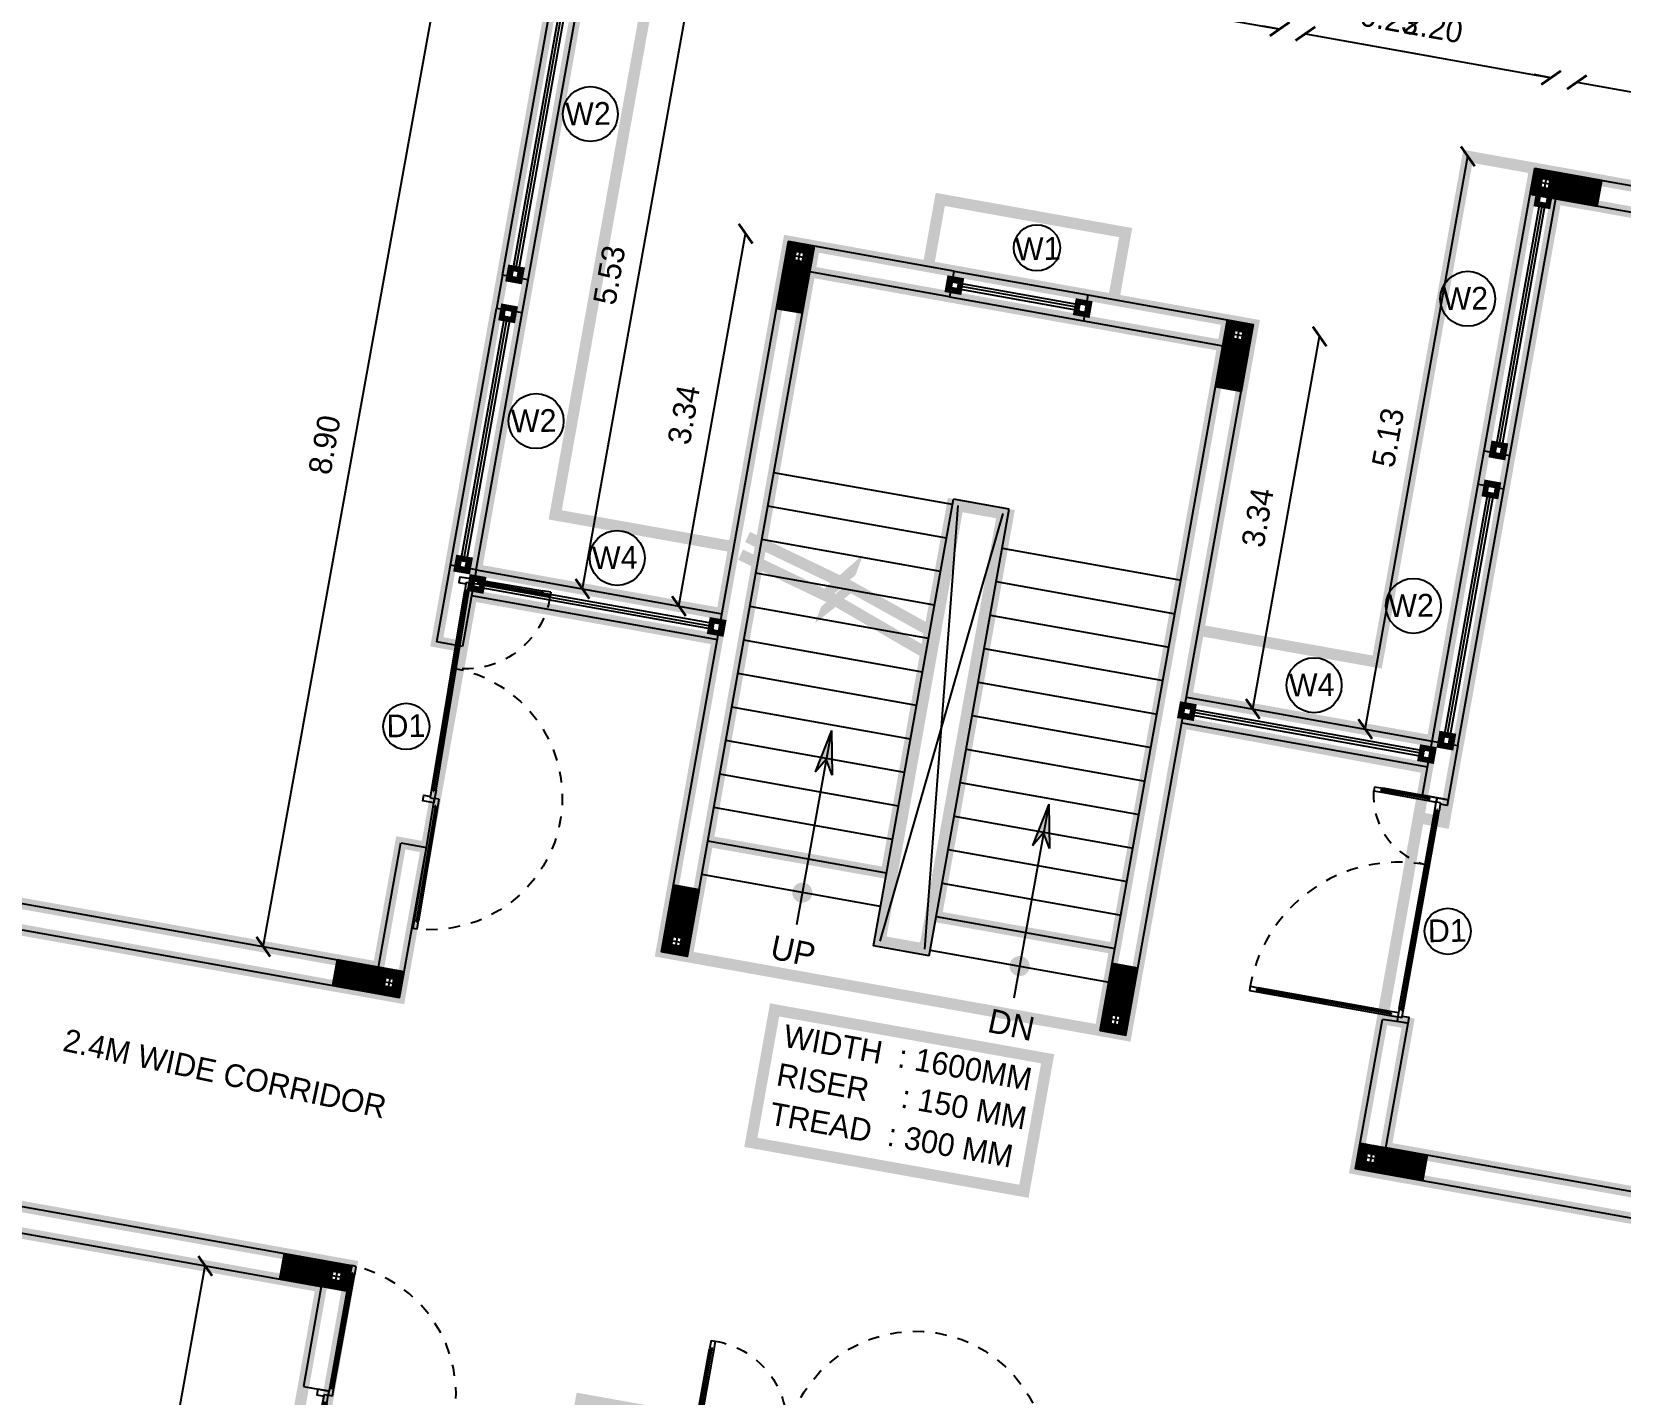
# Model space of a CAD drawing. Header units: metres. Extents: x 6101839 to 6102590, y -6659932 to -6659648.
# Drawn here: x 6102228.21 to 6102242.22, y -6659675.71 to -6659663.69 of the extents above; entities that cross this region are included whole.
import ezdxf

# ---------------------------------------------------------------- set-up
doc = ezdxf.new("R2010")
doc.units = ezdxf.units.M
doc.header["$LTSCALE"] = 500
doc.header["$MEASUREMENT"] = 0
doc.linetypes.add('DASHED2', pattern=[0.375, 0.25, -0.125])
doc.linetypes.add('HIDDEN', pattern=[0.375, 0.25, -0.125])
doc.layers.get('0').update_dxf_attribs({"linetype": 'CONTINUOUS'})
doc.layers.get('Defpoints').update_dxf_attribs({"linetype": 'CONTINUOUS'})
for name, color, linetype in [('above', 250, 'DASHED2'), ('Bldg', 44, 'CONTINUOUS'), ('BLK_1_FLR_1_BLT_UP_AREA', 26, 'CONTINUOUS'), ('BLK_1_FLR_1_BLT_UP_AREA_DEDUCT', 26, 'CONTINUOUS'), ('BLK_1_FLR_1_CARPET_AREA', 25, 'CONTINUOUS'), ('BLK_1_FLR_1_CHAJJA', 6, 'CONTINUOUS'), ('BLK_1_FLR_1_FIRESTAIR_1', 1, 'CONTINUOUS'), ('BLK_1_LVL_1_BLDG_FOOT_PRINT', 1, 'CONTINUOUS'), ('COL', 2, 'CONTINUOUS'), ('DIM', 205, 'CONTINUOUS'), ('DOOR', 252, 'CONTINUOUS'), ('DOORTEXT', 13, 'CONTINUOUS'), ('ED', 30, 'CONTINUOUS'), ('FURN1', 252, 'CONTINUOUS'), ('FURNITURE', 252, 'CONTINUOUS'), ('FURNITURES', 252, 'CONTINUOUS'), ('HATCH', 15, 'CONTINUOUS'), ('norms', 4, 'CONTINUOUS'), ('railing', 14, 'CONTINUOUS'), ('STEPS', 233, 'CONTINUOUS'), ('T E X T', 7, 'CONTINUOUS'), ('TEXT', 4, 'CONTINUOUS'), ('W-SCH', 205, 'CONTINUOUS'), ('wall', 125, 'CONTINUOUS'), ('wall1', 125, 'CONTINUOUS'), ('WIN', 252, 'CONTINUOUS'), ('WINDOWS', 252, 'CONTINUOUS')]:
    doc.layers.add(name, color=color, linetype=linetype)
doc.styles.add('GD', font='GOTHIC.TTF')
doc.styles.add('RM', font='GOTHIC.TTF')
doc.styles.add('S2', font='GOTHIC.TTF')
doc.styles.add('USA TEXT', font='GOTHIC.TTF')
doc.dimstyles.new('1-100-ED', dxfattribs={"dimtxt": 0.2, "dimasz": 0.15, "dimexe": 0.18, "dimexo": 0.0625, "dimgap": 0.15, "dimtad": 1, "dimzin": 0, "dimdsep": 46, "dimtxsty": 'USA TEXT', "dimblk": 'ARCHTICK', "dimcen": 0.1, "dimse1": 1, "dimse2": 1, "dimclrd": 256, "dimclrt": 256, "dimadec": 0, "dimazin": 0, "dimtfac": 1, "dimtofl": 0, "dimtmove": 0, "dimatfit": 3, "dimldrblk": 'ARCHTICK', "dimfxl": 0.18, "dimtolj": 1, "dimtzin": 0, "dimarcsym": 0})

# ---------------------------------------------------------------- blocks, each defined once
blk = doc.blocks.new('NEWCOL')
at = {"layer": 'HATCH'}
h = blk.add_hatch(dxfattribs=at)
h.set_pattern_fill('ANSI31', color=256, scale=3, angle=270, style=0)
h.set_pattern_definition([(315, (-629970.926, -258732.088), (6.73519209, 6.73519209), [])])
h.paths.add_polyline_path([(0, 115), (-115, 115), (-115, 0), (-37.5, 0), (-37.5, 37.5), (0, 37.5)])
h.paths.add_polyline_path([(115, 115), (0, 115), (0, 37.5), (37.5, 37.5), (37.5, 0), (115, 0)])
h.paths.add_polyline_path([(115, 0), (37.5, 0), (37.5, -37.5), (0, -37.5), (0, -485), (115, -485)])
h.paths.add_polyline_path([(0, -37.5), (-37.5, -37.5), (-37.5, 0), (-115, 0), (-115, -485), (0, -485)])
at = {"layer": 'COL'}
for p, q in [((-115, 0), (115, 0)), ((0, -485), (0, 115))]:
    blk.add_line(p, q, dxfattribs=at)
for points in [[(-115, -485), (115, -485), (115, 115), (-115, 115)], [(-37.5, -37.5), (37.5, -37.5), (37.5, 37.5), (-37.5, 37.5)]]:
    blk.add_lwpolyline(points, close=True, dxfattribs=at)
blk = doc.blocks.new('A$C62665808')
at = {"layer": 'FURNITURES', "color": 233}
for p, q in [((512, 100), (437, 100)), ((450, 62), (512, 62)), ((500, 78), (500, 84)), ((512, 84), (500, 84)), ((512, 78), (500, 78)), ((512, 84), (512, 100)), ((512, 62), (512, 78)), ((2288, 84), (2288, 100)), ((2288, 100), (2363, 100)), ((2288, 84), (2300, 84)), ((2288, 62), (2288, 78)), ((2288, 78), (2300, 78)), ((2350, 62), (2288, 62)), ((2300, 78), (2300, 84))]:
    blk.add_line(p, q, dxfattribs=at)
at = {"layer": 'FURNITURES', "color": 250}
for p, q in [((512, 100), (2288, 100)), ((512, 84), (2300, 84)), ((512, 78), (2300, 78)), ((512, 62), (2288, 62))]:
    blk.add_line(p, q, dxfattribs=at)
at = {"layer": 'FURNITURES', "color": 250, "linetype": 'HIDDEN', "ltscale": 0.5}
for centre, radius, start, end in [((437, 62), 1163, 359.9985, 178.1522), ((2350, 62), 750, 89.1025, 179.9987)]:
    blk.add_arc(centre, radius, start, end, dxfattribs=at)
at = {"layer": 'wall', "color": 7}
for p, q in [((2362, 812), (2362, 737)), ((2399, 812), (2362, 812)), ((2377, 737), (2362, 737)), ((2362, 737), (2363, 175)), ((2378, 175), (2377, 750)), ((2384, 750), (2377, 750)), ((2377, 737), (2377, 750)), ((2384, 175), (2384, 750)), ((2384, 737), (2384, 750)), ((2399, 737), (2384, 737)), ((2399, 812), (2399, 737)), ((2400, 175), (2399, 737)), ((2378, 175), (2363, 175)), ((2363, 175), (2363, 100)), ((2378, 175), (2378, 162)), ((2384, 162), (2378, 162)), ((2400, 175), (2384, 175)), ((2384, 175), (2384, 162)), ((2400, 100), (2400, 175)), ((-725, 137), (-650, 137)), ((-725, 137), (-725, 100)), ((-725, 100), (-650, 100)), ((363, 122), (-662, 122)), ((-662, 122), (-662, 116)), ((-650, 122), (-662, 122)), ((363, 116), (-662, 116)), ((-650, 116), (-662, 116)), ((-650, 137), (-650, 122)), ((363, 137), (-650, 137)), ((-650, 116), (-650, 100)), ((-650, 100), (363, 100)), ((437, 137), (363, 137)), ((363, 137), (363, 122)), ((363, 122), (375, 122)), ((363, 116), (363, 100)), ((363, 116), (375, 116)), ((363, 100), (437, 100)), ((375, 122), (375, 116)), ((437, 137), (437, 100)), ((437, 62), (437, 100)), ((437, 62), (450, 62)), ((2363, 62), (2350, 62)), ((2363, 62), (2363, 100)), ((2400, 100), (2363, 100))]:
    blk.add_line(p, q, dxfattribs=at)
for points in [[(437, 100), (400, 100), (400, 0), (450, 0), (450, 62)], [(2363, 100), (2400, 100), (2400, 0), (2350, 0), (2350, 62)]]:
    blk.add_lwpolyline(points, dxfattribs=at)
blk = doc.blocks.new('_ArchTick')
at = {"color": 0, "linetype": 'ByBlock', "const_width": 0.15}
blk.add_lwpolyline([(-0.5, -0.5), (0.5, 0.5)], dxfattribs=at)
blk = doc.blocks.new('*D958')
at = {"layer": 'Defpoints', "color": 0, "transparency": 16777216}
for p in [(6102229.737, -6659674.567), (6102230.761, -6659674.75), (6102229.349, -6659682.624)]:
    blk.add_point(p, dxfattribs=at)
at = {"layer": 'ED', "lineweight": -2, "transparency": 16777216}
blk.add_line((6102228.324, -6659682.441), (6102229.737, -6659674.567), dxfattribs=at)
at = {"layer": 'ED', "lineweight": -2, "transparency": 16777216, "xscale": 0.15, "yscale": 0.15, "zscale": 0.15}
for p, rotation in [((6102229.737, -6659674.567), 79.83176213729155), ((6102228.324, -6659682.441), 259.8317621372915)]:
    blk.add_blockref('_ArchTick', p, dxfattribs=dict(at, rotation=rotation))
at = {"layer": 'ED', "transparency": 16777216, "insert": (6102228.779, -6659678.458), "char_height": 0.2, "attachment_point": 5, "rotation": 79.8318, "style": 'USA TEXT'}
blk.add_mtext('\\A1;8.00', dxfattribs=at)
blk = doc.blocks.new('*D966')
at = {"layer": 'Defpoints', "color": 0, "transparency": 16777216}
for p in [(6102235.339, -6659662.97), (6102233.06, -6659663.214), (6102234.747, -6659666.276)]:
    blk.add_point(p, dxfattribs=at)
at = {"layer": 'ED', "lineweight": -2, "transparency": 16777216}
blk.add_line((6102233.173, -6659662.582), (6102235.339, -6659662.97), dxfattribs=at)
at = {"layer": 'ED', "lineweight": -2, "transparency": 16777216, "xscale": 0.15, "yscale": 0.15, "zscale": 0.15}
for p, rotation in [((6102233.173, -6659662.582), 169.8449604394148), ((6102235.339, -6659662.97), 349.8449604394148)]:
    blk.add_blockref('_ArchTick', p, dxfattribs=dict(at, rotation=rotation))
at = {"layer": 'ED', "transparency": 16777216, "insert": (6102234.301, -6659662.525), "char_height": 0.2, "attachment_point": 5, "rotation": 349.845, "style": 'USA TEXT'}
blk.add_mtext('\\A1;2.20', dxfattribs=at)
blk = doc.blocks.new('*D967')
at = {"layer": 'Defpoints', "color": 0, "transparency": 16777216}
for p in [(6102235.565, -6659663.011), (6102234.747, -6659666.276), (6102234.973, -6659666.316)]:
    blk.add_point(p, dxfattribs=at)
at = {"layer": 'ED', "lineweight": -2, "transparency": 16777216}
for p, q in [((6102235.339, -6659662.97), (6102235.191, -6659662.944)), ((6102235.565, -6659663.011), (6102236.668, -6659663.208))]:
    blk.add_line(p, q, dxfattribs=at)
at = {"layer": 'ED', "lineweight": -2, "transparency": 16777216, "xscale": 0.15, "yscale": 0.15, "zscale": 0.15}
for p, rotation in [((6102235.339, -6659662.97), 349.8449604394148), ((6102235.565, -6659663.011), 169.8449604394148)]:
    blk.add_blockref('_ArchTick', p, dxfattribs=dict(at, rotation=rotation))
at = {"layer": 'ED', "transparency": 16777216, "insert": (6102236.309, -6659662.885), "char_height": 0.2, "attachment_point": 5, "rotation": 349.845, "style": 'USA TEXT'}
blk.add_mtext('\\A1;0.23', dxfattribs=at)
blk = doc.blocks.new('*D968')
at = {"layer": 'Defpoints', "color": 0, "transparency": 16777216}
for p in [(6102239.207, -6659663.663), (6102234.973, -6659666.316), (6102238.602, -6659667.043)]:
    blk.add_point(p, dxfattribs=at)
at = {"layer": 'ED', "lineweight": -2, "transparency": 16777216}
blk.add_line((6102235.565, -6659663.011), (6102239.207, -6659663.663), dxfattribs=at)
at = {"layer": 'ED', "lineweight": -2, "transparency": 16777216, "xscale": 0.15, "yscale": 0.15, "zscale": 0.15}
for p, rotation in [((6102235.565, -6659663.011), 169.8449604394148), ((6102239.207, -6659663.663), 349.8449604394148)]:
    blk.add_blockref('_ArchTick', p, dxfattribs=dict(at, rotation=rotation))
at = {"layer": 'ED', "transparency": 16777216, "insert": (6102237.431, -6659663.086), "char_height": 0.2, "attachment_point": 5, "rotation": 349.845, "style": 'USA TEXT'}
blk.add_mtext('\\A1;3.70', dxfattribs=at)
blk = doc.blocks.new('*D969')
at = {"layer": 'Defpoints', "color": 0, "transparency": 16777216}
for p in [(6102239.433, -6659663.704), (6102238.602, -6659667.043), (6102238.828, -6659667.084)]:
    blk.add_point(p, dxfattribs=at)
at = {"layer": 'ED', "lineweight": -2, "transparency": 16777216}
for p, q in [((6102239.207, -6659663.663), (6102239.059, -6659663.637)), ((6102239.433, -6659663.704), (6102240.536, -6659663.901))]:
    blk.add_line(p, q, dxfattribs=at)
at = {"layer": 'ED', "lineweight": -2, "transparency": 16777216, "xscale": 0.15, "yscale": 0.15, "zscale": 0.15}
for p, rotation in [((6102239.207, -6659663.663), 349.8449604394148), ((6102239.433, -6659663.704), 169.8449604394148)]:
    blk.add_blockref('_ArchTick', p, dxfattribs=dict(at, rotation=rotation))
at = {"layer": 'ED', "transparency": 16777216, "insert": (6102240.177, -6659663.578), "char_height": 0.2, "attachment_point": 5, "rotation": 349.845, "style": 'USA TEXT'}
blk.add_mtext('\\A1;0.23', dxfattribs=at)
blk = doc.blocks.new('*D970')
at = {"layer": 'Defpoints', "color": 0, "transparency": 16777216}
for p in [(6102241.599, -6659664.092), (6102238.828, -6659667.084), (6102240.994, -6659667.471)]:
    blk.add_point(p, dxfattribs=at)
at = {"layer": 'ED', "lineweight": -2, "transparency": 16777216}
blk.add_line((6102239.433, -6659663.704), (6102241.599, -6659664.092), dxfattribs=at)
at = {"layer": 'ED', "lineweight": -2, "transparency": 16777216, "xscale": 0.15, "yscale": 0.15, "zscale": 0.15}
for p, rotation in [((6102239.433, -6659663.704), 169.8449604394148), ((6102241.599, -6659664.092), 349.8449604394148)]:
    blk.add_blockref('_ArchTick', p, dxfattribs=dict(at, rotation=rotation))
at = {"layer": 'ED', "transparency": 16777216, "insert": (6102240.561, -6659663.647), "char_height": 0.2, "attachment_point": 5, "rotation": 349.845, "style": 'USA TEXT'}
blk.add_mtext('\\A1;2.20', dxfattribs=at)
blk = doc.blocks.new('*D971')
at = {"layer": 'Defpoints', "color": 0, "transparency": 16777216}
for p in [(6102241.826, -6659664.132), (6102240.994, -6659667.471), (6102241.22, -6659667.512)]:
    blk.add_point(p, dxfattribs=at)
at = {"layer": 'ED', "lineweight": -2, "transparency": 16777216}
for p, q in [((6102241.599, -6659664.092), (6102241.451, -6659664.065)), ((6102241.826, -6659664.132), (6102242.928, -6659664.33))]:
    blk.add_line(p, q, dxfattribs=at)
at = {"layer": 'ED', "lineweight": -2, "transparency": 16777216, "xscale": 0.15, "yscale": 0.15, "zscale": 0.15}
for p, rotation in [((6102241.599, -6659664.092), 349.8449604394148), ((6102241.826, -6659664.132), 169.8449604394148)]:
    blk.add_blockref('_ArchTick', p, dxfattribs=dict(at, rotation=rotation))
at = {"layer": 'ED', "transparency": 16777216, "insert": (6102242.57, -6659664.006), "char_height": 0.2, "attachment_point": 5, "rotation": 349.845, "style": 'USA TEXT'}
blk.add_mtext('\\A1;0.23', dxfattribs=at)
blk = doc.blocks.new('*D972')
at = {"layer": 'Defpoints', "color": 0, "transparency": 16777216}
for p in [(6102251.442, -6659665.855), (6102241.22, -6659667.512), (6102250.893, -6659668.922)]:
    blk.add_point(p, dxfattribs=at)
at = {"layer": 'ED', "lineweight": -2, "transparency": 16777216}
blk.add_line((6102241.826, -6659664.132), (6102251.442, -6659665.855), dxfattribs=at)
at = {"layer": 'ED', "lineweight": -2, "transparency": 16777216, "xscale": 0.15, "yscale": 0.15, "zscale": 0.15}
for p, rotation in [((6102241.826, -6659664.132), 169.8449604394148), ((6102251.442, -6659665.855), 349.8449604394148)]:
    blk.add_blockref('_ArchTick', p, dxfattribs=dict(at, rotation=rotation))
at = {"layer": 'ED', "transparency": 16777216, "insert": (6102246.679, -6659664.742), "char_height": 0.2, "attachment_point": 5, "rotation": 349.845, "style": 'USA TEXT'}
blk.add_mtext('\\A1;9.77', dxfattribs=at)
blk = doc.blocks.new('*D976')
at = {"layer": 'Defpoints', "color": 0, "transparency": 16777216}
for p in [(6102233.292, -6659661.918), (6102241.759, -6659663.201), (6102241.412, -6659665.136)]:
    blk.add_point(p, dxfattribs=at)
at = {"layer": 'ED', "lineweight": -2, "transparency": 16777216}
blk.add_line((6102233.333, -6659661.691), (6102241.759, -6659663.201), dxfattribs=at)
at = {"layer": 'ED', "lineweight": -2, "transparency": 16777216, "xscale": 0.15, "yscale": 0.15, "zscale": 0.15}
for p, rotation in [((6102233.333, -6659661.691), 169.8419774872179), ((6102241.759, -6659663.201), 349.8419774872179)]:
    blk.add_blockref('_ArchTick', p, dxfattribs=dict(at, rotation=rotation))
at = {"layer": 'ED', "transparency": 16777216, "insert": (6102237.591, -6659662.195), "char_height": 0.2, "attachment_point": 5, "rotation": 349.842, "style": 'USA TEXT'}
blk.add_mtext('\\A1;8.56', dxfattribs=at)
blk = doc.blocks.new('*D977')
at = {"layer": 'Defpoints', "color": 0, "transparency": 16777216}
for p in [(6102241.412, -6659665.136), (6102261.671, -6659666.769), (6102261.312, -6659668.773)]:
    blk.add_point(p, dxfattribs=at)
at = {"layer": 'ED', "lineweight": -2, "transparency": 16777216}
blk.add_line((6102241.759, -6659663.201), (6102261.671, -6659666.769), dxfattribs=at)
at = {"layer": 'ED', "lineweight": -2, "transparency": 16777216, "xscale": 0.15, "yscale": 0.15, "zscale": 0.15}
for p, rotation in [((6102241.759, -6659663.201), 169.8419774872179), ((6102261.671, -6659666.769), 349.8419774872179)]:
    blk.add_blockref('_ArchTick', p, dxfattribs=dict(at, rotation=rotation))
at = {"layer": 'ED', "transparency": 16777216, "insert": (6102251.76, -6659664.734), "char_height": 0.2, "attachment_point": 5, "rotation": 349.842, "style": 'USA TEXT'}
blk.add_mtext('\\A1;20.23', dxfattribs=at)
blk = doc.blocks.new('*D978')
at = {"layer": 'Defpoints', "color": 0, "transparency": 16777216}
for p in [(6102202.499, -6659658.208), (6102261.775, -6659666.295), (6102261.246, -6659669.137)]:
    blk.add_point(p, dxfattribs=at)
at = {"layer": 'ED', "lineweight": -2, "transparency": 16777216}
blk.add_line((6102203.028, -6659655.366), (6102261.775, -6659666.295), dxfattribs=at)
at = {"layer": 'ED', "lineweight": -2, "transparency": 16777216, "xscale": 0.15, "yscale": 0.15, "zscale": 0.15}
for p, rotation in [((6102203.028, -6659655.366), 169.4613717864277), ((6102261.775, -6659666.295), 349.4613717864278)]:
    blk.add_blockref('_ArchTick', p, dxfattribs=dict(at, rotation=rotation))
at = {"layer": 'ED', "transparency": 16777216, "insert": (6102232.448, -6659660.579), "char_height": 0.2, "attachment_point": 5, "rotation": 349.4614, "style": 'USA TEXT'}
blk.add_mtext('\\A1;59.76', dxfattribs=at)
blk = doc.blocks.new('*D985')
at = {"layer": 'Defpoints', "color": 0, "transparency": 16777216}
for p in [(6102234.5, -6659665.467), (6102234.879, -6659665.535), (6102234.291, -6659668.818)]:
    blk.add_point(p, dxfattribs=at)
at = {"layer": 'ED', "lineweight": -2, "transparency": 16777216}
blk.add_line((6102233.912, -6659668.75), (6102234.5, -6659665.467), dxfattribs=at)
at = {"layer": 'ED', "lineweight": -2, "transparency": 16777216, "xscale": 0.15, "yscale": 0.15, "zscale": 0.15}
for p, rotation in [((6102234.5, -6659665.467), 79.84493556100955), ((6102233.912, -6659668.75), 259.8449355610095)]:
    blk.add_blockref('_ArchTick', p, dxfattribs=dict(at, rotation=rotation))
at = {"layer": 'ED', "transparency": 16777216, "insert": (6102233.955, -6659667.064), "char_height": 0.2, "attachment_point": 5, "rotation": 79.8449, "style": 'USA TEXT'}
blk.add_mtext('\\A1;3.34', dxfattribs=at)
blk = doc.blocks.new('*D986')
at = {"layer": 'Defpoints', "color": 0, "transparency": 16777216}
for p in [(6102233.101, -6659662.988), (6102234.037, -6659663.156), (6102232.125, -6659668.431)]:
    blk.add_point(p, dxfattribs=at)
at = {"layer": 'ED', "lineweight": -2, "transparency": 16777216}
blk.add_line((6102233.062, -6659668.598), (6102234.037, -6659663.156), dxfattribs=at)
at = {"layer": 'ED', "lineweight": -2, "transparency": 16777216, "xscale": 0.15, "yscale": 0.15, "zscale": 0.15}
for p, rotation in [((6102234.037, -6659663.156), 79.84072084812176), ((6102233.062, -6659668.598), 259.8407208481217)]:
    blk.add_blockref('_ArchTick', p, dxfattribs=dict(at, rotation=rotation))
at = {"layer": 'ED', "transparency": 16777216, "insert": (6102233.299, -6659665.832), "char_height": 0.2, "attachment_point": 5, "rotation": 79.8407, "style": 'USA TEXT'}
blk.add_mtext('\\A1;5.53', dxfattribs=at)
blk = doc.blocks.new('DN')
at = {"layer": 'FURNITURES', "color": 250}
for p, q in [((-73, 132), (319, 1863)), ((-57, 128), (337, 1872)), ((-51, 127), (343, 1870)), ((-36, 123), (356, 1855))]:
    blk.add_line(p, q, dxfattribs=at)
at = {"layer": 'FURNITURES', "color": 233}
for p, q in [((319, 1863), (336, 1936)), ((334, 1860), (319, 1863)), ((334, 1860), (337, 1872)), ((343, 1870), (337, 1872)), ((340, 1858), (343, 1870)), ((356, 1855), (340, 1858)), ((369, 1916), (356, 1855)), ((-73, 132), (-89, 59)), ((-57, 128), (-73, 132)), ((-57, 128), (-60, 116)), ((-54, 115), (-60, 116)), ((-51, 127), (-54, 115)), ((-36, 123), (-51, 127)), ((-50, 63), (-36, 123))]:
    blk.add_line(p, q, dxfattribs=at)
at = {"layer": 'FURNITURES', "color": 250, "linetype": 'HIDDEN', "ltscale": 0.5}
for centre, radius, start, end in [((414, 1987), 630, 173.3491, 254.7297), ((-81, 94), 1329, 77.25, 168.8256)]:
    blk.add_arc(centre, radius, start, end, dxfattribs=at)
at = {"layer": 'wall', "color": 7}
for p, q in [((-203, 2096), (-211, 2060)), ((-211, 2060), (-139, 2044)), ((-203, 2096), (-130, 2080)), ((-146, 2068), (-147, 2061)), ((266, 1968), (-147, 2061)), ((-135, 2059), (-147, 2061)), ((267, 1974), (-146, 2068)), ((-134, 2065), (-146, 2068)), ((-135, 2059), (-139, 2044)), ((-139, 2044), (263, 1953)), ((-130, 2080), (-134, 2065)), ((271, 1989), (-130, 2080)), ((266, 1968), (263, 1953)), ((266, 1968), (278, 1965)), ((271, 1989), (267, 1974)), ((267, 1974), (280, 1971)), ((344, 1973), (271, 1989)), ((280, 1971), (278, 1965)), ((344, 1973), (336, 1936)), ((263, 1953), (336, 1936)), ((372, 1928), (336, 1936)), ((372, 1928), (369, 1916)), ((-1377, 388), (-1385, 352)), ((-1385, 352), (-1314, 336)), ((-1377, 388), (-1306, 371)), ((-1321, 359), (-1322, 353)), ((-157, 90), (-1322, 353)), ((-1311, 351), (-1322, 353)), ((-156, 96), (-1321, 359)), ((-1309, 357), (-1321, 359)), ((-1311, 351), (-1314, 336)), ((-1314, 336), (-160, 75)), ((-1306, 371), (-1309, 357)), ((-152, 110), (-1306, 371)), ((-157, 90), (-160, 75)), ((-160, 75), (-89, 59)), ((-157, 90), (-145, 87)), ((-152, 110), (-156, 96)), ((-156, 96), (-144, 93)), ((-81, 94), (-152, 110)), ((-144, 93), (-145, 87)), ((-81, 94), (-89, 59)), ((-53, 50), (-89, 59)), ((-53, 50), (-50, 63))]:
    blk.add_line(p, q, dxfattribs=at)
for points in [[(336, 1936), (344, 1973), (441, 1951), (430, 1902), (369, 1916)], [(-89, 59), (-97, 22), (0, 0), (11, 49), (-50, 63)]]:
    blk.add_lwpolyline(points, dxfattribs=at)
blk = doc.blocks.new('*D994')
at = {"layer": 'Defpoints', "color": 0, "transparency": 16777216}
for p in [(6102231.827, -6659662.994), (6102231.831, -6659662.995), (6102230.245, -6659671.752)]:
    blk.add_point(p, dxfattribs=at)
at = {"layer": 'ED', "lineweight": -2, "transparency": 16777216}
blk.add_line((6102230.249, -6659671.753), (6102231.831, -6659662.995), dxfattribs=at)
at = {"layer": 'ED', "lineweight": -2, "transparency": 16777216, "xscale": 0.15, "yscale": 0.15, "zscale": 0.15}
for p, rotation in [((6102231.831, -6659662.995), 79.76185710597547), ((6102230.249, -6659671.753), 259.7618571059755)]:
    blk.add_blockref('_ArchTick', p, dxfattribs=dict(at, rotation=rotation))
at = {"layer": 'ED', "transparency": 16777216, "insert": (6102230.789, -6659667.328), "char_height": 0.2, "attachment_point": 5, "rotation": 79.7619, "style": 'USA TEXT'}
blk.add_mtext('\\A1;8.90', dxfattribs=at)
blk = doc.blocks.new('*D1235')
at = {"layer": 'Defpoints', "color": 0, "transparency": 16777216}
for p in [(6102238.974, -6659666.268), (6102239.559, -6659666.373), (6102238.386, -6659669.552)]:
    blk.add_point(p, dxfattribs=at)
at = {"layer": 'ED', "lineweight": -2, "transparency": 16777216}
blk.add_line((6102238.97, -6659669.656), (6102239.559, -6659666.373), dxfattribs=at)
at = {"layer": 'ED', "lineweight": -2, "transparency": 16777216, "xscale": 0.15, "yscale": 0.15, "zscale": 0.15}
for p, rotation in [((6102239.559, -6659666.373), 79.84452419078909), ((6102238.97, -6659669.656), 259.8445241907891)]:
    blk.add_blockref('_ArchTick', p, dxfattribs=dict(at, rotation=rotation))
at = {"layer": 'ED', "transparency": 16777216, "insert": (6102239.013, -6659667.97), "char_height": 0.2, "attachment_point": 5, "rotation": 79.8445, "style": 'USA TEXT'}
blk.add_mtext('\\A1;3.34', dxfattribs=at)
blk = doc.blocks.new('*D1236')
at = {"layer": 'Defpoints', "color": 0, "transparency": 16777216}
for p in [(6102240.865, -6659664.785), (6102241.456, -6659664.891), (6102240.552, -6659669.94)]:
    blk.add_point(p, dxfattribs=at)
at = {"layer": 'ED', "lineweight": -2, "transparency": 16777216}
blk.add_line((6102239.961, -6659669.834), (6102240.865, -6659664.785), dxfattribs=at)
at = {"layer": 'ED', "lineweight": -2, "transparency": 16777216, "xscale": 0.15, "yscale": 0.15, "zscale": 0.15}
for p, rotation in [((6102240.865, -6659664.785), 79.84758086717491), ((6102239.961, -6659669.834), 259.8475808671749)]:
    blk.add_blockref('_ArchTick', p, dxfattribs=dict(at, rotation=rotation))
at = {"layer": 'ED', "transparency": 16777216, "insert": (6102240.162, -6659667.265), "char_height": 0.2, "attachment_point": 5, "rotation": 79.8476, "style": 'USA TEXT'}
blk.add_mtext('\\A1;5.13', dxfattribs=at)

msp = doc.modelspace()

# ---------------------------------------------------------------- hatches: boundary and pattern name
at = {"layer": 'DIM'}
h = msp.add_hatch(color=256, dxfattribs=at)
h.paths.add_polyline_path([(6102235.26067, -6659670.13393), (6102235.22047, -6659670.12668), (6102235.2626, -6659670.23958)])
h.paths.add_polyline_path([(6102235.25592, -6659669.87339), (6102235.25091, -6659669.87249), (6102235.21008, -6659670.09883), (6102235.22047, -6659670.12668), (6102235.26067, -6659670.13393)])
h.paths.add_polyline_path([(6102235.25091, -6659669.87249), (6102235.24589, -6659669.87158), (6102235.15042, -6659670.11404), (6102235.19062, -6659670.12129), (6102235.21008, -6659670.09883)])
h.paths.add_polyline_path([(6102235.24589, -6659669.87158), (6102235.25091, -6659669.87249), (6102235.25544, -6659669.84734)])
h.paths.add_polyline_path([(6102235.25544, -6659669.84734), (6102235.25091, -6659669.87249), (6102235.25592, -6659669.87339)])
h.paths.add_polyline_path([(6102235.1117, -6659670.21236), (6102235.19062, -6659670.12129), (6102235.15042, -6659670.11404)])
h = msp.add_hatch(color=256, dxfattribs=at)
h.paths.add_polyline_path([(6102237.17608, -6659670.78184), (6102237.13588, -6659670.77459), (6102237.17801, -6659670.88749)])
h.paths.add_polyline_path([(6102237.17132, -6659670.5213), (6102237.16631, -6659670.5204), (6102237.12549, -6659670.74675), (6102237.13588, -6659670.77459), (6102237.17608, -6659670.78184)])
h.paths.add_polyline_path([(6102237.16631, -6659670.5204), (6102237.1613, -6659670.5195), (6102237.06583, -6659670.76196), (6102237.10603, -6659670.76921), (6102237.12549, -6659670.74675)])
h.paths.add_polyline_path([(6102237.1613, -6659670.5195), (6102237.16631, -6659670.5204), (6102237.17085, -6659670.49525)])
h.paths.add_polyline_path([(6102237.17085, -6659670.49525), (6102237.16631, -6659670.5204), (6102237.17132, -6659670.5213)])
h.paths.add_polyline_path([(6102237.02711, -6659670.86028), (6102237.10603, -6659670.76921), (6102237.06583, -6659670.76196)])

# ---------------------------------------------------------------- linework, layer by layer
at = {"layer": 'above', "const_width": 0.1}
for points in [[(6102233.10039, -6659662.98807), (6102233.69084, -6659663.09385), (6102232.82169, -6659667.94593), (6102234.39659, -6659668.22803)], [(6102241.45579, -6659664.89105), (6102240.86534, -6659664.7853), (6102240.06682, -6659669.24367), (6102238.49191, -6659668.96158)], [(6102236.10961, -6659665.75545), (6102236.2154, -6659665.16485), (6102237.84941, -6659665.45754), (6102237.74362, -6659666.04803)]]:
    msp.add_lwpolyline(points, dxfattribs=at)
at = {"layer": 'Bldg', "linetype": 'ByBlock'}
for p, q in [((6102235.62618, -6659671.74398), (6102236.33144, -6659667.80665)), ((6102236.8236, -6659667.8948), (6102236.33144, -6659667.80665)), ((6102236.11835, -6659671.83214), (6102236.8236, -6659667.8948)), ((6102236.11835, -6659671.83214), (6102235.62618, -6659671.74398))]:
    msp.add_line(p, q, dxfattribs=at)
at = {"layer": 'BLK_1_FLR_1_BLT_UP_AREA', "color": 26, "linetype": 'Continuous', "const_width": 0.1}
msp.add_lwpolyline([(6102202.62073, -6659657.52859), (6102211.02201, -6659659.03341), (6102210.04756, -6659664.47571), (6102212.21256, -6659664.86453), (6102213.18731, -6659659.42133), (6102233.10056, -6659662.9881), (6102232.12535, -6659668.43026), (6102234.29112, -6659668.81819), (6102234.87921, -6659665.53502), (6102238.97405, -6659666.26849), (6102238.38619, -6659669.55169), (6102240.55172, -6659669.93958), (6102241.45579, -6659664.89105), (6102261.36883, -6659668.45788), (6102260.25494, -6659674.67662), (6102263.34431, -6659674.67662)], dxfattribs=at)
at = {"layer": 'BLK_1_FLR_1_BLT_UP_AREA_DEDUCT', "color": 26, "linetype": 'Continuous', "const_width": 0.1}
msp.add_lwpolyline([(6102236.37184, -6659667.86468), (6102236.76557, -6659667.9352), (6102236.07795, -6659671.77411), (6102235.68421, -6659671.70358)], close=True, dxfattribs=at)
at = {"layer": 'BLK_1_FLR_1_CARPET_AREA', "color": 15, "const_width": 0.1}
for points in [[(6102231.26426, -6659671.93457), (6102225.35827, -6659670.87669), (6102225.71089, -6659668.90802), (6102225.93729, -6659668.94858), (6102225.97784, -6659668.72218), (6102222.04049, -6659668.01692), (6102223.2165, -6659661.45142), (6102232.83343, -6659663.17452), (6102231.77849, -6659669.06528), (6102232.00489, -6659669.10584), (6102231.68724, -6659670.87759), (6102231.46085, -6659670.83704)], [(6102240.14292, -6659673.52491), (6102246.04891, -6659674.58279), (6102246.40154, -6659672.61412), (6102246.17514, -6659672.57357), (6102246.2157, -6659672.34717), (6102250.15305, -6659673.05242), (6102251.25855, -6659666.8805), (6102241.64144, -6659665.15842), (6102240.6566, -6659670.65552), (6102240.4302, -6659670.61497), (6102240.11312, -6659672.38683), (6102240.33951, -6659672.42738)], [(6102229.3495, -6659682.62444), (6102219.73255, -6659680.90186), (6102220.74988, -6659675.22225), (6102224.68722, -6659675.9275), (6102224.72777, -6659675.70111), (6102224.50139, -6659675.66056), (6102224.85401, -6659673.69189), (6102230.76, -6659674.74977), (6102230.52815, -6659676.04416), (6102230.7544, -6659676.08471), (6102230.43704, -6659677.85649), (6102230.21086, -6659677.81598)]]:
    msp.add_lwpolyline(points, close=True, dxfattribs=at)
for points in [[(6102225.3177, -6659671.10309), (6102231.45009, -6659672.20152), (6102232.08493, -6659668.65669), (6102234.2506, -6659669.04446), (6102233.75722, -6659671.79887), (6102233.98362, -6659671.83942), (6102235.06566, -6659665.8021), (6102238.70708, -6659666.45434), (6102237.62566, -6659672.49178), (6102237.85207, -6659672.53234), (6102238.3454, -6659669.77806), (6102240.50889, -6659670.1789), (6102239.87599, -6659673.71076), (6102246.00838, -6659674.80919), (6102246.38687, -6659672.61149), (6102248.17336, -6659672.93149), (6102247.78018, -6659675.12655), (6102251.88487, -6659675.86178), (6102252.27804, -6659673.66671), (6102254.04985, -6659673.98408), (6102253.65667, -6659676.17914)], [(6102230.40383, -6659678.04497), (6102231.02734, -6659674.56399), (6102224.89455, -6659673.46549)], [(6102234.06974, -6659675.92484), (6102233.05087, -6659675.74234), (6102232.56898, -6659678.43268)]]:
    msp.add_lwpolyline(points, dxfattribs=at)
at = {"layer": 'BLK_1_FLR_1_CHAJJA', "linetype": 'Continuous', "const_width": 0.1}
for points in [[(6102234.39683, -6659668.22808), (6102232.82168, -6659667.94595), (6102233.69084, -6659663.09386), (6102233.10057, -6659662.98808), (6102232.12611, -6659668.43041), (6102234.29112, -6659668.8182)], [(6102238.49165, -6659668.96155), (6102240.06682, -6659669.24367), (6102240.8653, -6659664.78531), (6102241.4558, -6659664.89105), (6102240.55152, -6659669.93954), (6102238.38619, -6659669.55169)], [(6102236.10963, -6659665.75538), (6102236.2154, -6659665.16487), (6102237.84941, -6659665.45755), (6102237.74362, -6659666.04805)]]:
    msp.add_lwpolyline(points, close=True, dxfattribs=at)
at = {"layer": 'BLK_1_FLR_1_FIRESTAIR_1', "linetype": 'Continuous', "const_width": 0.1}
msp.add_lwpolyline([(6102234.1665, -6659670.82215), (6102235.74082, -6659671.10416), (6102236.32244, -6659667.85585), (6102236.8145, -6659667.94398), (6102236.18006, -6659671.48762), (6102237.7556, -6659671.76984), (6102238.74701, -6659666.22971), (6102235.10559, -6659665.57747)], close=True, dxfattribs=at)
at = {"layer": 'BLK_1_LVL_1_BLDG_FOOT_PRINT', "ltscale": 400, "const_width": 0.1}
msp.add_lwpolyline([(6102213.18731, -6659659.42322), (6102233.10056, -6659662.99), (6102232.12535, -6659668.43215), (6102234.29112, -6659668.82008), (6102234.87921, -6659665.53692), (6102238.97405, -6659666.27038), (6102238.38619, -6659669.55358), (6102240.55172, -6659669.94147), (6102241.45579, -6659664.89294), (6102261.36883, -6659668.45977), (6102260.25494, -6659674.67851), (6102263.34431, -6659674.67851)], dxfattribs=at)
at = {"layer": 'DIM', "const_width": 0.1}
for points in [[(6102234.96179, -6659671.26934, 1), (6102235.03724, -6659671.28294, 1)], [(6102236.8772, -6659671.91725, 1), (6102236.95265, -6659671.93086, 1)]]:
    msp.add_lwpolyline(points, format="xyb", close=True, dxfattribs=at)
at = {"layer": 'DOOR', "linetype": 'ByBlock'}
for p, q in [((6102235.25542, -6659669.84733), (6102234.94868, -6659671.55983)), ((6102235.25542, -6659669.84733), (6102235.11168, -6659670.21236)), ((6102235.25542, -6659669.84733), (6102235.26258, -6659670.23958)), ((6102235.11168, -6659670.21236), (6102235.21006, -6659670.09883)), ((6102235.26258, -6659670.23958), (6102235.21006, -6659670.09883)), ((6102237.17082, -6659670.49524), (6102236.86408, -6659672.20775)), ((6102237.17082, -6659670.49524), (6102237.02709, -6659670.86027)), ((6102237.17082, -6659670.49524), (6102237.17799, -6659670.88749)), ((6102237.02709, -6659670.86027), (6102237.12547, -6659670.74674)), ((6102237.17799, -6659670.88749), (6102237.12547, -6659670.74674))]:
    msp.add_line(p, q, dxfattribs=at)
at = {"layer": 'FURN1', "const_width": 0.1}
for points in [[(6102241.51058, -6659665.13526), (6102241.50176, -6659665.18448), (6102241.55098, -6659665.19329), (6102241.55979, -6659665.14408)], [(6102241.51068, -6659665.13465), (6102241.50187, -6659665.18386), (6102241.55109, -6659665.19268), (6102241.5599, -6659665.14346)], [(6102232.48809, -6659665.85548), (6102232.49691, -6659665.80626), (6102232.44769, -6659665.79744), (6102232.43888, -6659665.84666)], [(6102232.4882, -6659665.85486), (6102232.49702, -6659665.80565), (6102232.4478, -6659665.79683), (6102232.43899, -6659665.84604)], [(6102236.3189, -6659665.89156), (6102236.36812, -6659665.90037), (6102236.3593, -6659665.94959), (6102236.31009, -6659665.94077)], [(6102236.31951, -6659665.89167), (6102236.36873, -6659665.90048), (6102236.35992, -6659665.9497), (6102236.3107, -6659665.94088)], [(6102232.43543, -6659666.14942), (6102232.42661, -6659666.19864), (6102232.3774, -6659666.18982), (6102232.38621, -6659666.1406)], [(6102232.43554, -6659666.14881), (6102232.42672, -6659666.19802), (6102232.37751, -6659666.18921), (6102232.38633, -6659666.13999)], [(6102237.4995, -6659666.10295), (6102237.45028, -6659666.09414), (6102237.44147, -6659666.14336), (6102237.49068, -6659666.15217)], [(6102237.50011, -6659666.10306), (6102237.4509, -6659666.09425), (6102237.44208, -6659666.14346), (6102237.4913, -6659666.15228)], [(6102241.10536, -6659667.39836), (6102241.11417, -6659667.34914), (6102241.16339, -6659667.35795), (6102241.15458, -6659667.40717)], [(6102241.10547, -6659667.39774), (6102241.11428, -6659667.34853), (6102241.1635, -6659667.35734), (6102241.15469, -6659667.40656)], [(6102241.05267, -6659667.69293), (6102241.04386, -6659667.74215), (6102241.09308, -6659667.75096), (6102241.10189, -6659667.70175)], [(6102241.05278, -6659667.69232), (6102241.04397, -6659667.74153), (6102241.09318, -6659667.75035), (6102241.102, -6659667.70113)], [(6102232.02981, -6659668.41314), (6102232.03863, -6659668.36392), (6102231.98941, -6659668.3551), (6102231.9806, -6659668.40432)], [(6102232.02992, -6659668.41252), (6102232.03874, -6659668.36331), (6102231.98952, -6659668.35449), (6102231.9807, -6659668.40371)], [(6102232.10825, -6659668.5258), (6102232.15746, -6659668.53461), (6102232.14865, -6659668.58383), (6102232.09943, -6659668.57502)], [(6102232.10886, -6659668.52591), (6102232.15808, -6659668.53473), (6102232.14926, -6659668.58394), (6102232.10005, -6659668.57513)], [(6102234.27343, -6659668.91348), (6102234.22421, -6659668.90467), (6102234.2154, -6659668.95389), (6102234.26461, -6659668.9627)], [(6102234.27404, -6659668.91359), (6102234.22482, -6659668.90478), (6102234.21601, -6659668.95399), (6102234.26523, -6659668.96281)], [(6102238.36871, -6659669.64717), (6102238.41793, -6659669.65598), (6102238.40912, -6659669.7052), (6102238.3599, -6659669.69639)], [(6102238.36933, -6659669.64728), (6102238.41854, -6659669.65609), (6102238.40973, -6659669.70531), (6102238.36051, -6659669.6965)], [(6102240.64727, -6659669.95669), (6102240.65608, -6659669.90747), (6102240.7053, -6659669.91628), (6102240.69649, -6659669.9655)], [(6102240.64738, -6659669.95607), (6102240.65619, -6659669.90686), (6102240.70541, -6659669.91567), (6102240.6966, -6659669.96489)], [(6102240.53389, -6659670.03485), (6102240.48468, -6659670.02604), (6102240.47586, -6659670.07525), (6102240.52508, -6659670.08407)], [(6102240.53451, -6659670.03496), (6102240.48529, -6659670.02614), (6102240.47648, -6659670.07536), (6102240.5257, -6659670.08417)]]:
    msp.add_lwpolyline(points, close=True, dxfattribs=at)
at = {"layer": 'FURNITURE', "linetype": 'ByBlock', "ltscale": 0.2}
for p, q in [((6102232.43899, -6659665.84604), (6102232.90619, -6659663.23848)), ((6102232.4882, -6659665.85486), (6102232.95552, -6659663.24669)), ((6102241.10547, -6659667.39774), (6102241.50187, -6659665.18386)), ((6102241.15469, -6659667.40656), (6102241.55098, -6659665.19329)), ((6102236.3107, -6659665.94088), (6102237.44147, -6659666.14336)), ((6102236.31951, -6659665.89167), (6102237.4509, -6659666.09425)), ((6102231.9807, -6659668.40371), (6102232.37739, -6659666.18982)), ((6102232.02992, -6659668.41252), (6102232.42672, -6659666.19802)), ((6102240.64738, -6659669.95607), (6102241.04397, -6659667.74153)), ((6102240.6966, -6659669.96489), (6102241.09308, -6659667.75096)), ((6102232.10005, -6659668.57513), (6102234.2154, -6659668.95389)), ((6102232.10886, -6659668.52591), (6102234.22482, -6659668.90478)), ((6102238.36051, -6659669.6965), (6102240.47586, -6659670.07526)), ((6102238.36933, -6659669.64728), (6102240.48529, -6659670.02614))]:
    msp.add_line(p, q, dxfattribs=at)
at = {"layer": 'FURNITURE', "color": 4, "linetype": 'ByBlock', "ltscale": 0.2}
for p, q in [((6102232.47241, -6659665.80124), (6102232.93091, -6659663.24228)), ((6102241.13889, -6659667.35293), (6102241.52649, -6659665.18827)), ((6102236.36432, -6659665.92509), (6102237.44649, -6659666.11886)), ((6102232.01413, -6659668.3589), (6102232.40211, -6659666.19361)), ((6102240.6808, -6659669.91126), (6102241.06858, -6659667.74594)), ((6102232.15367, -6659668.55934), (6102234.22042, -6659668.92939)), ((6102238.41414, -6659669.6807), (6102240.48088, -6659670.05076))]:
    msp.add_line(p, q, dxfattribs=at)
at = {"layer": 'norms', "const_width": 0.1}
msp.add_lwpolyline([(6102233.98362, -6659671.83942), (6102235.06566, -6659665.8021), (6102238.7071, -6659666.45434), (6102237.62566, -6659672.49178)], close=True, dxfattribs=at)
at = {"layer": 'railing', "linetype": 'ByBlock'}
for p, q in [((6102236.32273, -6659667.85588), (6102234.74842, -6659667.57385)), ((6102236.26983, -6659668.15118), (6102234.69551, -6659667.86915)), ((6102236.76557, -6659667.9352), (6102235.68421, -6659671.70358)), ((6102236.07795, -6659671.77411), (6102236.37184, -6659667.86468)), ((6102236.21693, -6659668.44648), (6102234.64261, -6659668.16445)), ((6102236.7619, -6659668.23933), (6102238.33744, -6659668.52158)), ((6102236.16403, -6659668.74178), (6102234.58971, -6659668.45975)), ((6102236.16403, -6659668.74178), (6102234.58971, -6659668.45975)), ((6102236.709, -6659668.53463), (6102238.28454, -6659668.81688)), ((6102236.11113, -6659669.03708), (6102234.53681, -6659668.75504)), ((6102236.65611, -6659668.82993), (6102238.23165, -6659669.11218)), ((6102236.05822, -6659669.33237), (6102234.48391, -6659669.05034)), ((6102236.60322, -6659669.12523), (6102238.17875, -6659669.40748)), ((6102236.00532, -6659669.62767), (6102234.431, -6659669.34564)), ((6102236.55032, -6659669.42053), (6102238.12586, -6659669.70278)), ((6102235.95242, -6659669.92297), (6102234.3781, -6659669.64094)), ((6102236.49743, -6659669.71583), (6102238.07297, -6659669.99808)), ((6102235.89952, -6659670.21827), (6102234.3252, -6659669.93624)), ((6102236.44453, -6659670.01113), (6102238.02007, -6659670.29338)), ((6102235.84662, -6659670.51357), (6102234.2723, -6659670.23154)), ((6102236.39164, -6659670.30643), (6102237.96718, -6659670.58868)), ((6102235.79372, -6659670.80887), (6102234.2194, -6659670.52684)), ((6102236.33875, -6659670.60173), (6102237.91428, -6659670.88398)), ((6102235.74082, -6659671.10417), (6102234.1665, -6659670.82214)), ((6102236.28583, -6659670.89703), (6102237.86137, -6659671.17928)), ((6102235.68791, -6659671.39947), (6102234.1136, -6659671.11744)), ((6102236.23294, -6659671.19233), (6102237.80848, -6659671.47458)), ((6102236.18005, -6659671.48763), (6102237.75558, -6659671.76988)), ((6102236.12715, -6659671.78293), (6102237.70269, -6659672.06518))]:
    msp.add_line(p, q, dxfattribs=at)
at = {"layer": 'STEPS', "color": 251, "const_width": 0.1}
for points in [[(6102236.17591, -6659668.99523), (6102235.42283, -6659668.57746), (6102235.35646, -6659668.62997), (6102235.41869, -6659668.46539), (6102235.33809, -6659668.53603), (6102234.51699, -6659668.14126)], [(6102236.11755, -6659669.18017), (6102235.28757, -6659668.69723), (6102235.2212, -6659668.74974), (6102235.28342, -6659668.58516), (6102235.20283, -6659668.6558), (6102234.45559, -6659668.29654)]]:
    msp.add_lwpolyline(points, dxfattribs=at)
at = {"layer": 'W-SCH'}
for centre, radius in [((6102233.13159, -6659664.4121), 0.24242), ((6102237.06774, -6659665.59135), 0.20375), ((6102240.86418, -6659666.04107), 0.24242), ((6102232.65334, -6659667.119), 0.24242), ((6102233.36791, -6659668.32574), 0.24242), ((6102240.38594, -6659668.74797), 0.24242), ((6102239.51051, -6659669.44792), 0.24242), ((6102231.50934, -6659669.81103), 0.20375), ((6102240.68759, -6659671.61715), 0.20375)]:
    msp.add_circle(centre, radius, dxfattribs=at)
at = {"layer": 'wall1', "linetype": 'ByBlock'}
for p, q in [((6102241.41521, -6659665.11755), (6102241.45575, -6659664.89114)), ((6102241.45576, -6659664.89111), (6102243.04545, -6659665.17589)), ((6102241.41521, -6659665.11755), (6102241.64161, -6659665.15809)), ((6102241.6416, -6659665.15806), (6102243.0049, -6659665.40225)), ((6102241.64161, -6659665.15809), (6102241.64162, -6659665.15806)), ((6102233.75723, -6659671.79886), (6102234.8792, -6659665.53502)), ((6102236.33602, -6659665.79597), (6102234.8792, -6659665.53502)), ((6102232.35724, -6659665.83203), (6102232.30462, -6659666.12535)), ((6102232.58364, -6659665.8726), (6102232.35717, -6659665.83202)), ((6102233.98363, -6659671.83941), (6102235.06505, -6659665.80197)), ((6102236.29545, -6659666.02249), (6102235.06505, -6659665.80197)), ((6102236.33601, -6659665.79601), (6102236.29546, -6659666.02248)), ((6102232.53108, -6659666.16593), (6102232.58364, -6659665.8726)), ((6102232.53101, -6659666.16591), (6102232.30462, -6659666.12535)), ((6102237.51721, -6659666.00759), (6102237.47667, -6659666.23399)), ((6102237.51724, -6659666.00754), (6102238.97406, -6659666.26848)), ((6102237.47666, -6659666.23406), (6102238.70711, -6659666.45432)), ((6102237.85206, -6659672.53232), (6102238.97403, -6659666.26849)), ((6102237.62566, -6659672.49177), (6102238.70708, -6659666.45433)), ((6102240.95731, -6659667.67522), (6102241.00988, -6659667.38126)), ((6102241.00981, -6659667.38125), (6102241.23628, -6659667.4218)), ((6102241.18371, -6659667.71576), (6102241.23628, -6659667.4218)), ((6102240.95731, -6659667.67522), (6102241.18371, -6659667.71576)), ((6102231.77816, -6659669.06545), (6102231.89919, -6659668.38974)), ((6102232.12535, -6659668.43026), (6102231.89889, -6659668.38968)), ((6102232.12535, -6659668.43026), (6102232.00471, -6659669.10611)), ((6102232.00471, -6659669.10611), (6102231.77827, -6659669.06555)), ((6102240.46606, -6659670.4182), (6102240.55172, -6659669.93958)), ((6102240.55172, -6659669.93958), (6102240.77819, -6659669.98013)), ((6102240.77819, -6659669.98013), (6102240.69246, -6659670.45875)), ((6102240.46576, -6659670.41814), (6102240.69216, -6659670.4587)), ((6102240.69246, -6659670.45875), (6102240.46606, -6659670.4182)), ((6102225.35826, -6659670.87668), (6102231.26425, -6659671.93456)), ((6102231.26425, -6659671.93456), (6102231.46082, -6659670.83712)), ((6102231.4501, -6659672.2015), (6102231.68722, -6659670.87767)), ((6102231.46082, -6659670.83712), (6102231.68722, -6659670.87767)), ((6102225.31771, -6659671.10308), (6102231.4501, -6659672.2015)), ((6102233.98363, -6659671.83941), (6102233.75723, -6659671.79886)), ((6102239.876, -6659673.71074), (6102240.11173, -6659672.39479)), ((6102240.33939, -6659672.42832), (6102240.11173, -6659672.39479)), ((6102240.14294, -6659673.5249), (6102240.33939, -6659672.42832)), ((6102237.85206, -6659672.53232), (6102237.62566, -6659672.49177)), ((6102224.89456, -6659673.46548), (6102231.02694, -6659674.56391)), ((6102246.04894, -6659674.58277), (6102240.14294, -6659673.5249)), ((6102224.854, -6659673.69188), (6102230.76, -6659674.74975)), ((6102246.00838, -6659674.80917), (6102239.876, -6659673.71074)), ((6102231.02694, -6659674.56391), (6102230.8286, -6659675.67125)), ((6102230.76, -6659674.74975), (6102230.6022, -6659675.6307)), ((6102230.6022, -6659675.6307), (6102230.8286, -6659675.67125))]:
    msp.add_line(p, q, dxfattribs=at)
at = {"layer": 'WIN', "const_width": 0.1}
msp.add_lwpolyline([(6102234.54614, -6659673.47794), (6102236.95274, -6659673.90901), (6102237.16194, -6659672.74109), (6102234.75533, -6659672.31003)], close=True, dxfattribs=at)
at = {"layer": 'WINDOWS', "linetype": 'ByBlock'}
for p, q in [((6102232.35724, -6659665.83203), (6102232.83348, -6659663.17402)), ((6102232.58364, -6659665.8726), (6102233.05988, -6659663.21459)), ((6102241.00981, -6659667.38125), (6102241.41514, -6659665.11754)), ((6102241.23621, -6659667.42179), (6102241.64154, -6659665.15808)), ((6102236.33601, -6659665.79601), (6102237.51722, -6659666.00752)), ((6102231.89896, -6659668.38969), (6102232.30469, -6659666.12536)), ((6102236.29547, -6659666.02241), (6102237.47668, -6659666.23392)), ((6102232.12535, -6659668.43026), (6102232.53108, -6659666.16593)), ((6102240.55172, -6659669.93958), (6102240.95724, -6659667.67521)), ((6102240.77812, -6659669.98012), (6102241.18364, -6659667.71575)), ((6102232.12535, -6659668.43026), (6102234.29115, -6659668.81805)), ((6102232.08481, -6659668.65666), (6102234.25061, -6659669.04445)), ((6102238.38582, -6659669.55163), (6102240.55162, -6659669.93942)), ((6102238.34528, -6659669.77802), (6102240.51108, -6659670.16581))]:
    msp.add_line(p, q, dxfattribs=at)

# ---------------------------------------------------------------- block references
at = {"layer": 'COL', "yscale": 0.001, "zscale": 0.001}
for p, xscale, rotation in [((6102241.54868, -6659665.02462), 0.001, 79.84493551747185), ((6102234.97213, -6659665.6685), 0.001, 349.8449355170006), ((6102238.84058, -6659666.36141), -0.001, 349.8449355170006), ((6102233.89071, -6659671.70594), -0.001, 169.8449355170006), ((6102231.35717, -6659672.06803), 0.001, 259.8449355174718), ((6102237.75916, -6659672.39885), 0.001, 169.8449355170006), ((6102240.00947, -6659673.61782), -0.001, 79.84493551747188), ((6102230.89338, -6659674.65734), -0.001, 259.8449355174718)]:
    msp.add_blockref('NEWCOL', p, dxfattribs=dict(at, xscale=xscale, rotation=rotation))
at = {"layer": 'ED', "xscale": 0.001, "yscale": 0.001, "zscale": 0.001, "rotation": 2.593447921194734}
msp.add_blockref('DN', (6102240.33953, -6659672.42736), dxfattribs=at)
at = {"layer": 'wall1', "yscale": 0.001, "zscale": 0.001}
for p, xscale, rotation in [((6102231.58865, -6659670.86133), -0.001, 260.5847557715285), ((6102230.80127, -6659675.25983), 0.001, 259.7598995430776), ((6102236.41526, -6659676.44299), -0.001, 349.9251022431989)]:
    msp.add_blockref('A$C62665808', p, dxfattribs=dict(at, xscale=xscale, rotation=rotation))

# ---------------------------------------------------------------- texts
at = {"layer": 'DOORTEXT', "color": 3, "style": 'RM'}
for s, p in [('W2', (6102232.91178, -6659664.51163)), ('W1', (6102236.87583, -6659665.70204)), ('W2', (6102240.64438, -6659666.1406)), ('W2', (6102232.43354, -6659667.21853)), ('W4', (6102233.14811, -6659668.42527)), ('W2', (6102240.16613, -6659668.8475)), ('W4', (6102239.2907, -6659669.54745)), ('D1', (6102231.33639, -6659669.90741)), ('D1', (6102240.51463, -6659671.71353))]:
    msp.add_text(s, height=0.2, rotation=0.815488, dxfattribs=at).set_placement(p)
at = {"layer": 'T E X T', "style": 'GD'}
for s, p in [('WIDTH  : 1600MM', (6102234.82226, -6659672.63309)), ('RISER    : 150 MM', (6102234.76144, -6659672.97269)), ('TREAD  : 300 MM', (6102234.69946, -6659673.31868))]:
    msp.add_text(s, height=0.2, rotation=349.84496, dxfattribs=at).set_placement(p)
at = {"layer": 'TEXT', "style": 'RM'}
for s, p in [('UP', (6102234.70647, -6659671.85357)), ('DN', (6102236.62188, -6659672.50149))]:
    msp.add_text(s, height=0.21, rotation=348.06554, dxfattribs=at).set_placement(p)
at = {"layer": 'TEXT', "color": 7, "style": 'S2'}
msp.add_text('2.4M WIDE CORRIDOR', height=0.2, rotation=348.06554, dxfattribs=at).set_placement((6102228.47218, -6659672.6687))

# ---------------------------------------------------------------- dimensions: what is measured, and where the dimension line sits
at = {"layer": 'ED'}
for p1, p2, distance, picture, middle in [((6102202.49907, -6659658.20779), (6102261.24619, -6659669.1369), 2.89102, '*D978', (6102232.44804, -6659660.57937)), ((6102230.24519, -6659671.75202), (6102231.82707, -6659662.99377), -0.00437, '*D994', (6102230.78946, -6659667.32834)), ((6102232.12531, -6659668.43052), (6102233.10056, -6659662.9881), -0.95179, '*D986', (6102233.29877, -6659665.83221)), ((6102240.55172, -6659669.93958), (6102241.45575, -6659664.89114), 0.59982, '*D1236', (6102240.16227, -6659667.26468)), ((6102234.29115, -6659668.81805), (6102234.8792, -6659665.53502), 0.38521, '*D985', (6102233.95497, -6659667.06365)), ((6102238.38595, -6659669.55165), (6102238.97406, -6659666.26848), -0.59378, '*D1235', (6102239.01344, -6659667.96979)), ((6102229.34891, -6659682.62429), (6102230.76116, -6659674.7503), 1.04096, '*D958', (6102228.7794, -6659678.4585))]:
    dim = msp.add_aligned_dim(p1=p1, p2=p2, distance=distance, dimstyle='1-100-ED', dxfattribs=at)
    dim.commit()
    dim.dimension.update_dxf_attribs({"geometry": picture, "text_midpoint": middle})
for base, p1, p2, angle, picture, middle in [((6102241.75852, -6659663.20111), (6102233.29228, -6659661.91754), (6102241.41178, -6659665.13631), 169.841977, '*D976', (6102237.59063, -6659662.19525)), ((6102235.33859, -6659662.97031), (6102233.05984, -6659663.21447), (6102234.74653, -6659666.27572), 349.84496, '*D966', (6102234.30079, -6659662.52533)), ((6102235.56498, -6659663.01086), (6102234.74653, -6659666.27572), (6102234.97292, -6659666.31628), 349.84496, '*D967', (6102236.30905, -6659662.88505)), ((6102239.20702, -6659663.66322), (6102234.97292, -6659666.31628), (6102238.60156, -6659667.04345), 349.84496, '*D968', (6102237.43097, -6659663.08601)), ((6102261.67146, -6659666.76896), (6102241.41178, -6659665.13631), (6102261.31236, -6659668.77316), 169.841977, '*D977', (6102251.75996, -6659664.73401)), ((6102239.43342, -6659663.70377), (6102238.60156, -6659667.04345), (6102238.82796, -6659667.08401), 349.84496, '*D969', (6102240.17749, -6659663.57796)), ((6102241.59913, -6659664.09169), (6102238.82796, -6659667.08401), (6102240.99377, -6659667.47134), 349.84496, '*D970', (6102240.56124, -6659663.6467)), ((6102241.82552, -6659664.13224), (6102240.99377, -6659667.47134), (6102241.22018, -6659667.51183), 349.84496, '*D971', (6102242.56959, -6659664.00643)), ((6102251.4423, -6659665.85479), (6102241.22018, -6659667.51183), (6102250.89295, -6659668.92174), 349.84496, '*D972', (6102246.67887, -6659664.74248))]:
    dim = msp.add_linear_dim(base=base, p1=p1, p2=p2, angle=angle, dimstyle='1-100-ED', dxfattribs=at)
    dim.commit()
    dim.dimension.update_dxf_attribs({"geometry": picture, "text_midpoint": middle})

doc.saveas('drawing.dxf')
